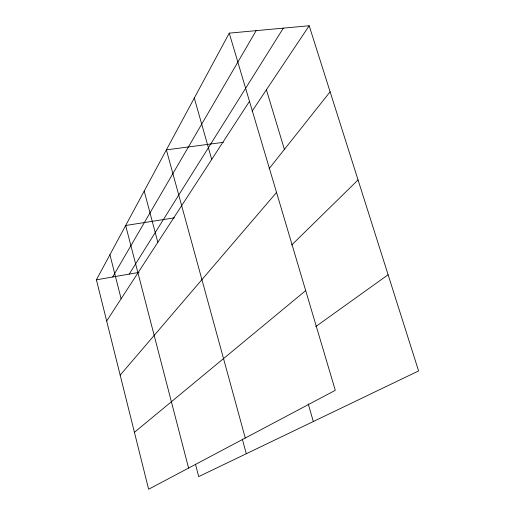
<?xml version="1.0" encoding="UTF-8"?>
<svg xmlns="http://www.w3.org/2000/svg" width="515" height="515" viewBox="0 0 515 515"><rect width="100%" height="100%" fill="white"/><g stroke="black" fill="none" stroke-linecap="round" stroke-linejoin="round"><path stroke-width="0.77" d="M229.246 33.14L335.291 390.312L148.629 489.25L96.402 279.832L229.246 33.14L309.18 25.75L418.598 370.929L198.7 476.613L195.462 464.215M112.656 276.993L256.155 30.655M129.207 274.109L283.327 28.138M106.669 321.006L249.492 101.326M252.131 111.137L309.18 25.75M269.075 168.727L330.115 91.786M120.169 375.132L276.542 192.456M291.67 245.018L358.054 179.935M134.434 432.317L305.685 290.608M315.701 326.613L388.11 274.753M96.402 279.832L139.044 272.39M174.469 217.826L125.66 225.493L188.587 468.071M223.368 142.333L166.39 149.865L245.269 438.027M266.403 89.771L284.402 149.408M308.189 403.766L313.332 421.521M194.29 98.05L211.717 159.431M242.308 439.083L246.305 453.734M144.206 191.052L157.835 242.308M109.927 254.719L121.115 298.784"/></g></svg>
